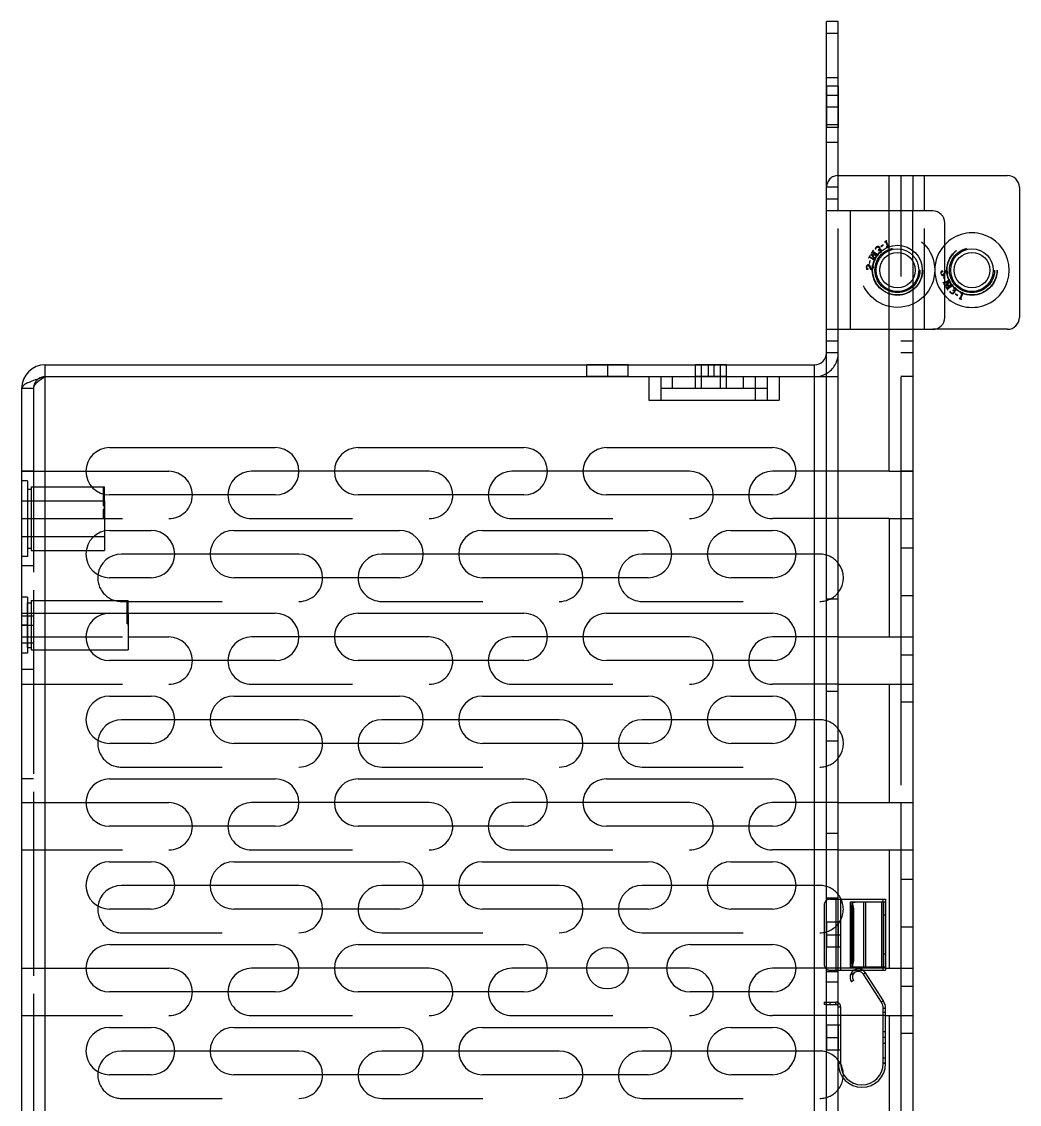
# Model space of a CAD drawing. Header units: millimetres. Extents: x 0 to 8948, y -1340 to 1100.
# Drawn here: x 168.6 to 252.9, y 637.1 to 728.6 of the extents above; entities that cross this region are included whole.
import ezdxf

# ---------------------------------------------------------------- set-up
doc = ezdxf.new("R2010")
doc.units = ezdxf.units.MM
doc.header["$LTSCALE"] = 85.25
doc.linetypes.add('HIDDEN', pattern=[0.2, 0.1, -0.1])
doc.layers.get('0').update_dxf_attribs({"linetype": 'CONTINUOUS'})
doc.layers.add('02___PRT_ALL_AXES', color=7, linetype='CONTINUOUS')
doc.layers.add('DEFAULT_2', color=8, linetype='HIDDEN')

msp = doc.modelspace()

# ---------------------------------------------------------------- linework, layer by layer
at = {"color": 3, "linetype": 'Continuous'}
for p, q in [((236.55, 473.114), (236.55, 728.614)), ((245.55, 712.614), (236.55, 712.614)), ((238.55, 712.614), (238.55, 702.614)), ((246.55, 703.614), (246.55, 711.614)), ((236.55, 702.614), (245.55, 702.614)), ((170.55, 699.614), (235.55, 699.614)), ((170.55, 489.614), (170.55, 698.614)), ((170.55, 698.614), (221.55, 698.614)), ((221.55, 698.614), (221.55, 696.614)), ((222.55, 698.614), (222.55, 696.614)), ((230.55, 696.614), (230.55, 698.614)), ((231.55, 698.614), (231.55, 696.614)), ((231.55, 698.614), (236.55, 698.614)), ((235.55, 552.369), (235.55, 698.614)), ((168.55, 697.614), (168.55, 490.614)), ((221.55, 696.614), (231.55, 696.614)), ((175.98, 692.614), (189.98, 692.614)), ((196.98, 692.614), (210.98, 692.614)), ((217.98, 692.614), (231.98, 692.614)), ((189.98, 688.614), (175.98, 688.614)), ((210.98, 688.614), (196.98, 688.614)), ((231.98, 688.614), (217.98, 688.614)), ((175.98, 685.614), (179.48, 685.614)), ((186.48, 685.614), (200.48, 685.614)), ((207.48, 685.614), (221.48, 685.614)), ((228.48, 685.614), (231.98, 685.614)), ((179.48, 681.614), (175.98, 681.614)), ((200.48, 681.614), (186.48, 681.614)), ((221.48, 681.614), (207.48, 681.614)), ((231.98, 681.614), (228.48, 681.614)), ((175.98, 678.614), (189.98, 678.614)), ((196.98, 678.614), (210.98, 678.614)), ((217.98, 678.614), (231.98, 678.614)), ((242.85, 676.614), (242.85, 672.614)), ((189.98, 674.614), (175.98, 674.614)), ((210.98, 674.614), (196.98, 674.614)), ((231.98, 674.614), (217.98, 674.614)), ((175.98, 671.614), (179.48, 671.614)), ((186.48, 671.614), (200.48, 671.614)), ((207.48, 671.614), (221.48, 671.614)), ((228.48, 671.614), (231.98, 671.614)), ((179.48, 667.614), (175.98, 667.614)), ((200.48, 667.614), (186.48, 667.614)), ((221.48, 667.614), (207.48, 667.614)), ((231.98, 667.614), (228.48, 667.614)), ((175.98, 664.614), (189.98, 664.614)), ((196.98, 664.614), (210.98, 664.614)), ((217.98, 664.614), (231.98, 664.614)), ((242.85, 662.614), (242.85, 658.614)), ((189.98, 660.614), (175.98, 660.614)), ((210.98, 660.614), (196.98, 660.614)), ((231.98, 660.614), (217.98, 660.614)), ((175.98, 657.614), (179.48, 657.614)), ((186.48, 657.614), (200.48, 657.614)), ((207.48, 657.614), (221.48, 657.614)), ((228.48, 657.614), (231.98, 657.614)), ((241.55, 654.454), (241.55, 648.454)), ((179.48, 653.614), (175.98, 653.614)), ((200.48, 653.614), (186.48, 653.614)), ((221.48, 653.614), (207.48, 653.614)), ((231.98, 653.614), (228.48, 653.614)), ((238.55, 654.187), (238.55, 648.721)), ((241.55, 654.204), (238.568, 654.204)), ((239.84, 654.204), (239.84, 648.704)), ((241.362, 654.204), (241.362, 648.704)), ((175.98, 650.614), (189.98, 650.614)), ((196.98, 650.614), (210.98, 650.614)), ((225.05, 650.614), (231.98, 650.614)), ((241.55, 648.704), (238.568, 648.704)), ((241.362, 645.85), (239.84, 648.231)), ((242.85, 648.614), (242.85, 644.614)), ((189.98, 646.614), (175.98, 646.614)), ((210.98, 646.614), (196.98, 646.614)), ((231.98, 646.614), (225.05, 646.614)), ((236.55, 645.554), (236.35, 645.554)), ((241.55, 640.554), (241.55, 645.204)), ((175.98, 643.614), (179.48, 643.614)), ((186.48, 643.614), (200.48, 643.614)), ((207.48, 643.614), (221.48, 643.614)), ((228.48, 643.614), (231.98, 643.614)), ((179.48, 639.614), (175.98, 639.614)), ((200.48, 639.614), (186.48, 639.614)), ((221.48, 639.614), (207.48, 639.614)), ((231.98, 639.614), (228.48, 639.614))]:
    msp.add_line(p, q, dxfattribs=at)
at = {"color": 7, "linetype": 'Continuous'}
for p, q in [((237.55, 728.614), (236.55, 728.614)), ((237.55, 712.614), (237.55, 728.614)), ((237.55, 727.614), (236.55, 727.614)), ((237.55, 715.614), (251.85, 715.614)), ((241.85, 712.614), (241.85, 715.614)), ((243.85, 715.614), (243.85, 712.614)), ((244.85, 712.614), (244.85, 715.614)), ((237.55, 714.614), (236.55, 714.614)), ((252.85, 714.614), (252.85, 703.614)), ((237.55, 713.614), (236.55, 713.614)), ((241.85, 706.293), (241.85, 708.935)), ((243.85, 708.358), (243.85, 706.871)), ((246.929, 706.776), (246.55, 706.548)), ((246.55, 706.517), (246.933, 706.748)), ((246.933, 706.748), (246.593, 706.26)), ((246.686, 707.244), (246.685, 707.256)), ((246.686, 707.244), (246.79, 707.251)), ((246.713, 706.307), (246.995, 706.713)), ((247.194, 706.383), (246.713, 706.307)), ((246.907, 706.859), (246.895, 706.852)), ((246.895, 706.852), (246.929, 706.776)), ((246.593, 706.26), (247.13, 706.346)), ((246.67, 706.17), (246.658, 706.162)), ((246.707, 706.129), (246.67, 706.17)), ((247.13, 706.346), (246.766, 706.127)), ((246.804, 705.947), (246.778, 706.021)), ((246.792, 705.939), (246.804, 705.947)), ((246.808, 706.07), (247.161, 706.283)), ((247.004, 705.815), (246.986, 705.808)), ((247.231, 706.271), (247.27, 706.229)), ((247.239, 705.925), (247.234, 705.905)), ((247.27, 706.229), (247.283, 706.236)), ((247.286, 706.101), (247.292, 706.083)), ((247.47, 705.614), (247.449, 705.581)), ((247.449, 705.581), (247.632, 705.467)), ((247.652, 705.5), (247.47, 705.614)), ((247.632, 705.467), (247.652, 705.5)), ((248.031, 705.658), (247.859, 705.244)), ((247.899, 705.656), (247.904, 705.635)), ((247.904, 705.635), (248.031, 705.658)), ((247.914, 705.221), (248.115, 705.703)), ((248.115, 705.703), (248.087, 705.714)), ((247.769, 705.234), (247.764, 705.22)), ((247.816, 705.223), (247.769, 705.234)), ((247.966, 705.152), (247.93, 705.175)), ((247.96, 705.139), (247.966, 705.152)), ((237.55, 608.614), (237.55, 702.614)), ((241.85, 690.614), (241.85, 702.614)), ((243.85, 702.614), (243.85, 690.614)), ((251.85, 702.614), (245.55, 702.614)), ((237.55, 701.614), (236.55, 701.614)), ((237.55, 700.614), (236.55, 700.614)), ((170.55, 698.614), (170.55, 699.614)), ((235.55, 698.614), (235.55, 699.614)), ((221.55, 698.614), (231.55, 698.614)), ((231.55, 697.614), (230.55, 697.614)), ((173.988, 690.614), (180.98, 690.614)), ((191.971, 690.614), (187.98, 690.614)), ((202.98, 690.614), (194.988, 690.614)), ((212.971, 690.614), (209.98, 690.614)), ((224.98, 690.614), (215.988, 690.614)), ((241.85, 690.614), (243.85, 690.614)), ((175.45, 689.308), (175.45, 689.296)), ((175.45, 689.308), (175.55, 689.308)), ((175.45, 689.296), (175.55, 689.296)), ((175.55, 688.666), (175.55, 689.314)), ((175.45, 688.973), (175.45, 688.881)), ((175.45, 688.973), (175.55, 688.973)), ((175.55, 688.965), (175.45, 688.965)), ((175.55, 688.921), (175.45, 688.921)), ((175.55, 688.908), (175.45, 688.908)), ((175.55, 688.905), (175.45, 688.905)), ((175.45, 688.881), (175.55, 688.881)), ((241.85, 686.614), (241.85, 676.614)), ((241.85, 686.614), (243.85, 686.614)), ((243.85, 686.614), (243.85, 617.228)), ((181.471, 683.614), (176.98, 683.614)), ((191.98, 683.614), (184.488, 683.614)), ((202.471, 683.614), (198.98, 683.614)), ((213.98, 683.614), (205.488, 683.614)), ((223.471, 683.614), (220.98, 683.614)), ((233.971, 683.614), (226.488, 683.614)), ((177.45, 678.359), (177.45, 678.276)), ((177.45, 678.359), (177.55, 678.359)), ((177.55, 678.341), (177.45, 678.341)), ((177.45, 678.276), (177.55, 678.276)), ((177.55, 677.614), (177.55, 678.614)), ((177.55, 676.614), (180.98, 676.614)), ((191.971, 676.614), (187.98, 676.614)), ((202.98, 676.614), (194.988, 676.614)), ((212.971, 676.614), (209.98, 676.614)), ((224.98, 676.614), (215.988, 676.614)), ((233.971, 676.614), (231.98, 676.614)), ((237.55, 676.614), (243.85, 676.614)), ((237.55, 672.614), (243.85, 672.614)), ((241.85, 672.614), (241.85, 662.614)), ((181.471, 669.614), (176.98, 669.614)), ((191.98, 669.614), (184.488, 669.614)), ((202.471, 669.614), (198.98, 669.614)), ((213.98, 669.614), (205.488, 669.614)), ((223.471, 669.614), (220.98, 669.614)), ((233.971, 669.614), (226.488, 669.614)), ((173.988, 662.614), (180.98, 662.614)), ((191.971, 662.614), (187.98, 662.614)), ((202.98, 662.614), (194.988, 662.614)), ((212.971, 662.614), (209.98, 662.614)), ((224.98, 662.614), (215.988, 662.614)), ((233.971, 662.614), (231.98, 662.614)), ((237.55, 662.614), (243.85, 662.614)), ((237.55, 658.614), (243.85, 658.614)), ((241.85, 658.614), (241.85, 648.614)), ((181.471, 655.614), (176.98, 655.614)), ((191.98, 655.614), (184.488, 655.614)), ((202.471, 655.614), (198.98, 655.614)), ((213.98, 655.614), (205.488, 655.614)), ((223.471, 655.614), (220.98, 655.614)), ((233.971, 655.614), (226.488, 655.614)), ((237.55, 654.454), (241.55, 654.454)), ((237.75, 654.454), (237.75, 648.454)), ((241.35, 654.204), (241.35, 654.454)), ((236.35, 653.954), (236.35, 648.954)), ((173.988, 648.614), (180.98, 648.614)), ((191.971, 648.614), (187.98, 648.614)), ((202.98, 648.614), (194.988, 648.614)), ((212.971, 648.614), (209.98, 648.614)), ((219.791, 648.614), (216.31, 648.614)), ((224.98, 648.614), (223.061, 648.614)), ((233.971, 648.614), (231.98, 648.614)), ((237.55, 648.454), (238.893, 648.454)), ((238.981, 648.276), (238.568, 648.012)), ((239.605, 648.454), (241.55, 648.454)), ((239.84, 648.231), (239.672, 648.123)), ((241.193, 645.742), (239.672, 648.123)), ((241.35, 648.454), (241.35, 648.704)), ((241.55, 648.614), (243.85, 648.614)), ((238.829, 647.585), (238.661, 647.477)), ((236.35, 645.754), (236.35, 645.554)), ((236.35, 645.754), (236.55, 645.754)), ((237.55, 645.354), (237.75, 645.354)), ((237.75, 645.354), (237.75, 640.554)), ((241.362, 645.85), (241.193, 645.742)), ((241.35, 640.554), (241.35, 645.204)), ((241.55, 645.204), (241.35, 645.204)), ((241.35, 644.614), (237.75, 644.614)), ((241.55, 644.614), (243.85, 644.614)), ((241.85, 644.614), (241.85, 634.614)), ((181.471, 641.614), (176.98, 641.614)), ((191.98, 641.614), (184.488, 641.614)), ((202.471, 641.614), (198.98, 641.614)), ((213.98, 641.614), (205.488, 641.614)), ((223.471, 641.614), (220.98, 641.614)), ((233.971, 641.614), (226.488, 641.614)), ((237.55, 640.554), (237.75, 640.554)), ((241.35, 641.054), (241.55, 641.054)), ((241.35, 640.621), (241.55, 640.621)), ((241.55, 640.554), (241.35, 640.554))]:
    msp.add_line(p, q, dxfattribs=at)
for centre, radius in [((242.55, 707.614), 1.8), ((248.85, 707.614), 1.8), ((242.55, 707.614), 1.5), ((248.85, 707.614), 1.5)]:
    msp.add_circle(centre, radius, dxfattribs=at)
for centre, radius, start, end in [((251.85, 714.614), 1, 0, 90), ((248.85, 707.614), 3.15, 222.95825, 137.04274), ((248.469, 707.047), 1.438, 207.53662, 211.08982), ((251.85, 703.614), 1, 270, 360), ((170.55, 697.614), 1, 90, 125.03149), ((235.55, 700.614), 2, 271.54103, 300), ((180.98, 688.614), 2, 0, 90), ((187.98, 688.614), 2, 90, 180), ((202.98, 688.614), 2, 0, 90), ((209.98, 688.614), 2, 90, 180), ((224.98, 688.614), 2, 0, 90), ((176.98, 681.614), 2, 90, 172.45665), ((191.98, 681.614), 2, 0, 90), ((198.98, 681.614), 2, 90, 180), ((213.98, 681.614), 2, 0, 90), ((220.98, 681.614), 2, 90, 180), ((235.98, 681.614), 2, 321.87082, 38.12918), ((180.98, 674.614), 2, 0, 90), ((187.98, 674.614), 2, 90, 180), ((202.98, 674.614), 2, 0, 90), ((209.98, 674.614), 2, 90, 180), ((224.98, 674.614), 2, 0, 90), ((231.98, 674.614), 2, 90, 180), ((176.98, 667.614), 2, 90, 172.45665), ((191.98, 667.614), 2, 0, 90), ((198.98, 667.614), 2, 90, 180), ((213.98, 667.614), 2, 0, 90), ((220.98, 667.614), 2, 90, 180), ((235.98, 667.614), 2, 321.87082, 38.12918), ((180.98, 660.614), 2, 0, 90), ((187.98, 660.614), 2, 90, 180), ((202.98, 660.614), 2, 0, 90), ((209.98, 660.614), 2, 90, 180), ((224.98, 660.614), 2, 0, 90), ((231.98, 660.614), 2, 90, 180), ((176.98, 653.614), 2, 90, 172.45665), ((191.98, 653.614), 2, 0, 90), ((198.98, 653.614), 2, 90, 180), ((213.98, 653.614), 2, 0, 90), ((220.98, 653.614), 2, 90, 180), ((236.85, 653.954), 0.5, 126.98741, 180), ((235.98, 653.614), 2, 24.89222, 38.12918), ((236.85, 648.954), 0.5, 180, 233.01259), ((180.98, 646.614), 2, 0, 90), ((187.98, 646.614), 2, 90, 180), ((202.98, 646.614), 2, 0, 90), ((209.98, 646.614), 2, 90, 180), ((224.98, 646.614), 2, 0, 90), ((231.98, 646.614), 2, 90, 180), ((239.25, 647.854), 0.5, 32.57236, 212.57236), ((237.35, 645.354), 0.4, 0, 59.64444), ((240.35, 645.204), 1, 0, 32.57236), ((176.98, 639.614), 2, 90, 172.45665), ((191.98, 639.614), 2, 0, 90), ((198.98, 639.614), 2, 90, 180), ((213.98, 639.614), 2, 0, 90), ((220.98, 639.614), 2, 90, 180), ((239.55, 640.554), 1.8, 180, 360), ((235.98, 639.614), 2, 2.41313, 27.43654), ((235.98, 639.614), 2, 321.87082, 352.55613)]:
    msp.add_arc(centre, radius, start, end, dxfattribs=at)
at = {"color": 3, "linetype": 'Continuous'}
for centre, radius, start, end in [((245.55, 711.614), 1, 0, 90), ((245.55, 703.614), 1, 270, 360), ((235.55, 700.614), 1, 270, 360), ((170.55, 697.614), 2, 90, 180), ((175.98, 690.614), 2, 90, 270), ((189.98, 690.614), 2, 270, 90), ((196.98, 690.614), 2, 90, 270), ((210.98, 690.614), 2, 270, 90), ((217.98, 690.614), 2, 90, 270), ((231.98, 690.614), 2, 270, 90), ((175.98, 683.614), 2, 90, 270), ((179.48, 683.614), 2, 270, 90), ((186.48, 683.614), 2, 90, 270), ((200.48, 683.614), 2, 270, 90), ((207.48, 683.614), 2, 90, 270), ((221.48, 683.614), 2, 270, 90), ((228.48, 683.614), 2, 90, 270), ((231.98, 683.614), 2, 270, 90), ((175.98, 676.614), 2, 90, 270), ((189.98, 676.614), 2, 270, 90), ((196.98, 676.614), 2, 90, 270), ((210.98, 676.614), 2, 270, 90), ((217.98, 676.614), 2, 90, 270), ((231.98, 676.614), 2, 270, 90), ((175.98, 669.614), 2, 90, 270), ((179.48, 669.614), 2, 270, 90), ((186.48, 669.614), 2, 90, 270), ((200.48, 669.614), 2, 270, 90), ((207.48, 669.614), 2, 90, 270), ((221.48, 669.614), 2, 270, 90), ((228.48, 669.614), 2, 90, 270), ((231.98, 669.614), 2, 270, 90), ((175.98, 662.614), 2, 90, 270), ((189.98, 662.614), 2, 270, 90), ((196.98, 662.614), 2, 90, 270), ((210.98, 662.614), 2, 270, 90), ((217.98, 662.614), 2, 90, 270), ((231.98, 662.614), 2, 270, 90), ((175.98, 655.614), 2, 90, 270), ((179.48, 655.614), 2, 270, 90), ((186.48, 655.614), 2, 90, 270), ((200.48, 655.614), 2, 270, 90), ((207.48, 655.614), 2, 90, 270), ((221.48, 655.614), 2, 270, 90), ((228.48, 655.614), 2, 90, 270), ((231.98, 655.614), 2, 270, 90), ((175.98, 648.614), 2, 90, 270), ((189.98, 648.614), 2, 270, 90), ((196.98, 648.614), 2, 90, 270), ((210.98, 648.614), 2, 270, 90), ((225.05, 648.614), 2, 90, 270), ((231.98, 648.614), 2, 270, 90), ((239.25, 647.854), 0.7, 32.57236, 212.57236), ((240.35, 645.204), 1.2, 0, 32.57236), ((175.98, 641.614), 2, 90, 270), ((179.48, 641.614), 2, 270, 90), ((186.48, 641.614), 2, 90, 270), ((200.48, 641.614), 2, 270, 90), ((207.48, 641.614), 2, 90, 270), ((221.48, 641.614), 2, 270, 90), ((228.48, 641.614), 2, 90, 270), ((231.98, 641.614), 2, 270, 90), ((239.55, 640.554), 2, 180, 360)]:
    msp.add_arc(centre, radius, start, end, dxfattribs=at)
at = {"color": 7, "linetype": 'Continuous'}
for points in [[(246.551, 707.297), (246.558, 707.314), (246.566, 707.332), (246.574, 707.353)], [(246.649, 707.55), (246.615, 707.546), (246.585, 707.531), (246.561, 707.504)], [(246.574, 707.353), (246.597, 707.412), (246.616, 707.451), (246.631, 707.471)], [(246.631, 707.471), (246.645, 707.491), (246.663, 707.501), (246.683, 707.503)], [(246.76, 707.512), (246.728, 707.542), (246.691, 707.554), (246.649, 707.55)], [(246.683, 707.503), (246.708, 707.506), (246.731, 707.498), (246.752, 707.478)], [(246.789, 707.399), (246.797, 707.33), (246.762, 707.283), (246.686, 707.256)], [(246.752, 707.478), (246.773, 707.458), (246.786, 707.431), (246.789, 707.399)], [(246.815, 707.387), (246.81, 707.44), (246.791, 707.482), (246.76, 707.512)], [(246.79, 707.251), (246.812, 707.289), (246.821, 707.334), (246.815, 707.387)], [(246.95, 706.783), (246.925, 706.824), (246.911, 706.85), (246.907, 706.859)], [(246.995, 706.713), (246.986, 706.725), (246.971, 706.749), (246.95, 706.783)], [(246.658, 706.162), (246.684, 706.121), (246.707, 706.085), (246.727, 706.052)], [(246.733, 706.113), (246.725, 706.113), (246.717, 706.118), (246.707, 706.129)], [(246.727, 706.052), (246.741, 706.028), (246.763, 705.99), (246.792, 705.939)], [(246.766, 706.127), (246.75, 706.117), (246.739, 706.113), (246.733, 706.113)], [(246.778, 706.021), (246.773, 706.031), (246.774, 706.04), (246.777, 706.046)], [(246.777, 706.046), (246.781, 706.053), (246.791, 706.06), (246.808, 706.07)], [(246.986, 705.808), (246.977, 705.798), (246.978, 705.782), (246.987, 705.76)], [(246.987, 705.76), (246.997, 705.738), (247.017, 705.713), (247.048, 705.685)], [(247.023, 705.808), (247.018, 705.813), (247.011, 705.815), (247.004, 705.815)], [(247.039, 705.772), (247.036, 705.789), (247.031, 705.801), (247.023, 705.808)], [(247.077, 705.686), (247.06, 705.702), (247.046, 705.731), (247.039, 705.772)], [(247.048, 705.685), (247.096, 705.642), (247.149, 705.621), (247.208, 705.623)], [(247.182, 705.656), (247.139, 705.651), (247.104, 705.662), (247.077, 705.686)], [(247.161, 706.283), (247.176, 706.292), (247.188, 706.296), (247.198, 706.294)], [(247.292, 705.715), (247.261, 705.681), (247.224, 705.661), (247.182, 705.656)], [(247.198, 706.294), (247.208, 706.292), (247.218, 706.285), (247.231, 706.271)], [(247.208, 705.623), (247.266, 705.625), (247.315, 705.648), (247.354, 705.692)], [(247.234, 705.905), (247.265, 705.904), (247.29, 705.897), (247.306, 705.882)], [(247.283, 706.236), (247.268, 706.257), (247.253, 706.28), (247.238, 706.305)], [(247.29, 705.922), (247.272, 705.924), (247.255, 705.925), (247.239, 705.925)], [(247.395, 706.128), (247.363, 706.13), (247.327, 706.121), (247.286, 706.101)], [(247.448, 705.948), (247.425, 705.922), (247.372, 705.914), (247.29, 705.922)], [(247.292, 706.083), (247.319, 706.096), (247.346, 706.101), (247.372, 706.097)], [(247.334, 705.806), (247.331, 705.774), (247.317, 705.744), (247.292, 705.715)], [(247.306, 705.882), (247.328, 705.863), (247.337, 705.837), (247.334, 705.806)], [(247.347, 705.902), (247.389, 705.898), (247.422, 705.899), (247.449, 705.904)], [(247.399, 705.802), (247.399, 705.842), (247.381, 705.875), (247.347, 705.902)], [(247.354, 705.692), (247.385, 705.726), (247.4, 705.763), (247.399, 705.802)], [(247.372, 706.097), (247.398, 706.093), (247.42, 706.084), (247.438, 706.068)], [(247.486, 706.088), (247.457, 706.113), (247.427, 706.126), (247.395, 706.128)], [(247.438, 706.068), (247.457, 706.051), (247.467, 706.031), (247.469, 706.009)], [(247.469, 706.009), (247.471, 705.987), (247.464, 705.966), (247.448, 705.948)], [(247.449, 705.904), (247.475, 705.909), (247.496, 705.92), (247.512, 705.938)], [(247.529, 706.009), (247.525, 706.039), (247.511, 706.065), (247.486, 706.088)], [(247.512, 705.938), (247.528, 705.955), (247.533, 705.979), (247.529, 706.009)], [(248.087, 705.714), (248.011, 705.685), (247.948, 705.665), (247.899, 705.656)], [(247.764, 705.22), (247.793, 705.21), (247.826, 705.197), (247.863, 705.182)], [(247.859, 705.244), (247.851, 705.225), (247.837, 705.218), (247.816, 705.223)], [(247.863, 705.182), (247.899, 705.167), (247.931, 705.153), (247.96, 705.139)], [(247.93, 705.175), (247.911, 705.187), (247.906, 705.201), (247.914, 705.221)]]:
    msp.add_open_spline(points, degree=3, dxfattribs=at)
at = {"color": 3, "linetype": 'Continuous'}
for points, knots in [([(169.976, 698.429), (169.784, 698.365), (169.435, 698.243), (169.032, 698.075), (168.784, 697.929), (168.631, 697.812), (168.55, 697.69), (168.55, 697.614)], [0, 0, 0, 0, 0.358974, 0.654126, 0.770894, 0.865748, 1, 1, 1, 1]), ([(170.55, 698.614), (170.406, 698.568), (170.214, 698.507), (170.023, 698.444), (169.976, 698.429)], [0, 0, 0, 0, 0.754218, 1, 1, 1, 1]), ([(238.568, 654.204), (238.564, 654.204), (238.553, 654.203), (238.55, 654.193), (238.55, 654.189)], [0, 0, 0, 0, 0.522737, 1, 1, 1, 1]), ([(238.55, 648.72), (238.55, 648.715), (238.553, 648.705), (238.564, 648.704), (238.568, 648.704)], [0, 0, 0, 0, 0.477267, 1, 1, 1, 1])]:
    msp.add_open_spline(points, degree=3, knots=knots, dxfattribs=at)
at = {"layer": '02___PRT_ALL_AXES', "color": 8, "linetype": 'HIDDEN'}
for p, q in [((236.55, 723.164), (236.55, 719.664)), ((237.55, 723.164), (236.55, 723.164)), ((237.55, 723.164), (237.55, 719.664)), ((236.55, 721.414), (237.55, 721.414)), ((237.55, 719.902), (236.55, 719.902)), ((237.55, 719.664), (236.55, 719.664)), ((237.55, 718.402), (236.55, 718.402)), ((216.3, 698.614), (216.3, 699.614)), ((219.8, 699.614), (216.301, 699.614)), ((218.05, 699.614), (218.05, 698.614)), ((219.8, 698.614), (219.8, 699.614)), ((225.5, 697.614), (225.5, 699.614)), ((228.1, 699.614), (225.501, 699.614)), ((226, 697.614), (226, 699.614)), ((226.55, 699.614), (226.55, 698.614)), ((227.05, 699.614), (227.05, 698.614)), ((227.6, 697.614), (227.6, 699.614)), ((228.1, 697.614), (228.1, 699.614)), ((219.8, 698.614), (216.301, 698.614)), ((228.1, 698.614), (225.5, 698.614)), ((228.1, 697.614), (225.5, 697.614)), ((168.55, 690.614), (168.55, 564.614)), ((169.55, 690.614), (168.55, 690.614)), ((169.55, 690.614), (169.55, 564.614)), ((237.55, 690.614), (233.971, 690.614)), ((243.85, 690.614), (242.85, 690.614)), ((169.35, 689.314), (174.47, 689.314)), ((168.55, 688.114), (175.55, 688.114)), ((175.55, 688.114), (175.55, 685.563)), ((168.55, 686.614), (169.55, 686.614)), ((237.55, 686.614), (231.98, 686.614)), ((242.85, 686.614), (243.85, 686.614)), ((168.55, 685.114), (175.55, 685.114)), ((169.35, 683.914), (174.01, 683.914)), ((242.85, 684.114), (242.85, 671.114)), ((243.85, 684.114), (242.85, 684.114)), ((243.85, 684.114), (243.85, 671.114)), ((169.55, 682.614), (168.55, 682.614)), ((242.85, 680.114), (243.85, 680.114)), ((169.05, 675.719), (169.05, 679.509)), ((169.05, 679.509), (169.35, 679.509)), ((169.35, 679.709), (169.35, 675.519)), ((169.35, 679.709), (177.45, 679.709)), ((168.55, 678.614), (177.55, 678.614)), ((169.55, 678.364), (168.55, 678.364)), ((177.55, 678.614), (177.55, 677.614)), ((168.55, 677.614), (169.55, 677.614)), ((168.55, 676.614), (177.55, 676.614)), ((168.55, 676.114), (169.55, 676.114)), ((169.05, 675.719), (169.35, 675.719)), ((169.35, 675.519), (174.315, 675.519)), ((242.85, 675.114), (243.85, 675.114)), ((169.55, 673.864), (168.55, 673.864)), ((243.85, 671.114), (242.85, 671.114)), ((169.55, 664.614), (168.55, 664.614)), ((242.85, 656.114), (242.85, 643.114)), ((243.85, 656.114), (242.85, 656.114)), ((243.85, 656.114), (243.85, 643.114)), ((236.55, 652.504), (236.55, 650.404)), ((237.75, 652.504), (236.55, 652.504)), ((237.55, 652.504), (237.55, 650.404)), ((237.75, 652.504), (237.75, 650.404)), ((242.85, 652.114), (243.85, 652.114)), ((236.55, 651.454), (237.75, 651.454)), ((237.75, 650.404), (236.55, 650.404)), ((242.85, 647.114), (243.85, 647.114)), ((236.55, 643.804), (236.55, 641.704)), ((237.75, 643.804), (236.55, 643.804)), ((237.55, 643.804), (237.55, 641.704)), ((237.75, 643.804), (237.75, 641.704)), ((236.55, 642.754), (237.55, 642.754)), ((243.85, 643.114), (242.85, 643.114)), ((237.75, 641.704), (236.55, 641.704))]:
    msp.add_line(p, q, dxfattribs=at)
at = {"layer": '02___PRT_ALL_AXES', "color": 7, "linetype": 'Continuous'}
for p, q in [((233.971, 690.614), (231.98, 690.614)), ((241.85, 690.614), (237.55, 690.614)), ((243.85, 690.614), (243.85, 686.614)), ((174.47, 689.314), (175.55, 689.314)), ((241.85, 686.614), (237.55, 686.614)), ((175.55, 685.563), (175.55, 683.914)), ((174.01, 683.914), (175.55, 683.914)), ((177.55, 677.614), (177.55, 675.519)), ((174.315, 675.519), (177.55, 675.519))]:
    msp.add_line(p, q, dxfattribs=at)
at = {"layer": '02___PRT_ALL_AXES', "color": 3, "linetype": 'Continuous'}
msp.add_line((242.85, 690.614), (242.85, 686.614), dxfattribs=at)
for centre, radius in [((242.55, 707.614), 2.1), ((218.05, 648.614), 1.75)]:
    msp.add_circle(centre, radius, dxfattribs=at)
at = {"layer": '02___PRT_ALL_AXES', "color": 8, "linetype": 'HIDDEN'}
msp.add_circle((248.85, 707.614), 2.1, dxfattribs=at)
at = {"layer": '02___PRT_ALL_AXES', "color": 7, "linetype": 'Continuous'}
msp.add_arc((231.98, 688.614), 2, 90, 180, dxfattribs=at)
at = {"layer": '02___PRT_ALL_AXES', "color": 8, "linetype": 'HIDDEN'}
msp.add_arc((231.98, 688.614), 2, 180, 270, dxfattribs=at)
at = {"layer": 'DEFAULT_2', "color": 8, "linetype": 'HIDDEN'}
for p, q in [((236.55, 723.902), (237.55, 723.902)), ((236.55, 722.402), (237.55, 722.402)), ((242.85, 715.614), (242.85, 690.614)), ((237.55, 702.614), (237.55, 712.614)), ((241.85, 708.935), (241.85, 712.614)), ((243.85, 708.358), (243.85, 712.614)), ((244.85, 702.614), (244.85, 712.614)), ((241.63, 710.054), (241.666, 710.076)), ((241.666, 710.076), (241.66, 710.09)), ((240.478, 709.207), (240.504, 709.281)), ((240.504, 709.281), (240.492, 709.289)), ((240.861, 708.945), (240.508, 709.158)), ((240.686, 709.42), (240.704, 709.414)), ((240.934, 709.323), (240.939, 709.304)), ((240.992, 709.145), (240.986, 709.127)), ((241.332, 709.761), (241.149, 709.647)), ((241.149, 709.647), (241.17, 709.614)), ((241.17, 709.614), (241.352, 709.728)), ((241.352, 709.728), (241.332, 709.761)), ((241.464, 710.008), (241.469, 709.995)), ((241.469, 709.995), (241.516, 710.005)), ((241.559, 709.985), (241.731, 709.57)), ((241.604, 709.593), (241.599, 709.572)), ((241.731, 709.57), (241.604, 709.593)), ((241.815, 709.526), (241.614, 710.008)), ((241.787, 709.514), (241.815, 709.526)), ((240.108, 708.652), (240.12, 708.644)), ((240.12, 708.644), (240.154, 708.683)), ((240.216, 708.416), (240.153, 708.21)), ((240.191, 708.198), (240.253, 708.405)), ((240.206, 708.77), (240.242, 708.846)), ((240.253, 708.405), (240.216, 708.416)), ((240.218, 708.7), (240.629, 708.453)), ((240.242, 708.846), (240.229, 708.854)), ((240.633, 708.481), (240.231, 708.723)), ((240.293, 708.968), (240.633, 708.481)), ((240.83, 708.883), (240.293, 708.968)), ((240.358, 709.066), (240.37, 709.059)), ((240.37, 709.059), (240.407, 709.1)), ((240.695, 708.515), (240.413, 708.921)), ((240.413, 708.921), (240.894, 708.846)), ((240.466, 709.102), (240.83, 708.883)), ((240.629, 708.453), (240.595, 708.377)), ((240.595, 708.377), (240.607, 708.369)), ((240.97, 709), (240.931, 708.957)), ((240.983, 708.992), (240.97, 709)), ((239.949, 707.71), (240.085, 707.706)), ((240.085, 707.706), (240.086, 707.718)), ((240.153, 708.21), (240.191, 708.198)), ((240.386, 707.984), (240.385, 707.973)), ((240.49, 707.977), (240.386, 707.984)), ((246.385, 707.523), (246.249, 707.518)), ((246.385, 707.523), (246.386, 707.51)), ((243.85, 706.871), (243.85, 702.614)), ((246.42, 706.584), (246.408, 706.576)), ((246.454, 706.546), (246.42, 706.584)), ((246.491, 707.03), (246.453, 707.018)), ((246.453, 707.018), (246.516, 706.812)), ((246.553, 706.824), (246.491, 707.03)), ((246.542, 706.382), (246.506, 706.459)), ((246.516, 706.812), (246.553, 706.824)), ((246.55, 706.548), (246.518, 706.528)), ((246.529, 706.375), (246.542, 706.382)), ((246.531, 706.505), (246.55, 706.517)), ((241.85, 702.614), (241.85, 706.293)), ((243.85, 701.614), (242.85, 701.614)), ((243.85, 700.614), (242.85, 700.614)), ((223.55, 697.614), (223.55, 698.614)), ((229.55, 697.614), (229.55, 698.614)), ((232.55, 698.614), (232.55, 696.614)), ((236.55, 698.614), (237.55, 698.614)), ((243.85, 698.614), (242.85, 698.614)), ((169.55, 697.614), (168.55, 697.614)), ((169.55, 697.614), (169.55, 490.614)), ((230.55, 697.614), (222.55, 697.614)), ((231.55, 696.614), (232.55, 696.614)), ((168.55, 690.614), (173.988, 690.614)), ((194.988, 690.614), (191.971, 690.614)), ((215.988, 690.614), (212.971, 690.614)), ((169.05, 689.814), (168.55, 689.814)), ((169.05, 689.814), (169.05, 683.414)), ((169.05, 689.114), (169.35, 689.114)), ((169.35, 689.314), (169.35, 683.914)), ((175.45, 689.312), (175.45, 689.308)), ((175.45, 689.312), (175.55, 689.312)), ((175.45, 689.3), (175.55, 689.3)), ((175.45, 689.296), (175.45, 688.973)), ((175.45, 689.254), (175.55, 689.254)), ((175.45, 689.225), (175.55, 689.225)), ((175.55, 689.201), (175.45, 689.201)), ((175.55, 689.002), (175.45, 689.002)), ((175.55, 688.998), (175.45, 688.998)), ((175.55, 688.996), (175.45, 688.996)), ((175.55, 688.893), (175.45, 688.893)), ((175.45, 688.881), (175.45, 687.697)), ((175.55, 688.869), (175.45, 688.869)), ((175.55, 688.867), (175.45, 688.867)), ((175.55, 688.824), (175.45, 688.824)), ((175.55, 688.805), (175.45, 688.805)), ((175.55, 688.745), (175.45, 688.745)), ((175.55, 688.733), (175.45, 688.733)), ((175.55, 688.693), (175.45, 688.693)), ((175.55, 688.676), (175.45, 688.676)), ((175.55, 688.635), (175.45, 688.635)), ((175.55, 688.6), (175.45, 688.6)), ((175.55, 688.588), (175.45, 688.588)), ((175.55, 688.549), (175.45, 688.549)), ((175.55, 688.548), (175.45, 688.548)), ((175.55, 688.534), (175.45, 688.534)), ((175.55, 688.515), (175.45, 688.515)), ((175.55, 688.505), (175.45, 688.505)), ((175.55, 688.495), (175.45, 688.495)), ((175.55, 688.475), (175.45, 688.475)), ((175.55, 688.464), (175.45, 688.464)), ((175.55, 688.461), (175.45, 688.461)), ((175.55, 688.459), (175.45, 688.459)), ((175.55, 688.454), (175.45, 688.454)), ((175.55, 688.433), (175.45, 688.433)), ((175.55, 688.4), (175.45, 688.4)), ((175.55, 688.399), (175.45, 688.399)), ((175.55, 688.383), (175.45, 688.383)), ((175.55, 688.37), (175.45, 688.37)), ((175.55, 688.366), (175.45, 688.366)), ((175.55, 688.346), (175.45, 688.346)), ((175.55, 688.332), (175.45, 688.332)), ((175.55, 688.332), (175.45, 688.332)), ((175.55, 688.324), (175.45, 688.324)), ((175.55, 688.288), (175.45, 688.288)), ((175.55, 688.285), (175.45, 688.285)), ((175.55, 688.274), (175.45, 688.274)), ((175.55, 688.274), (175.45, 688.274)), ((175.55, 688.256), (175.45, 688.256)), ((175.55, 688.255), (175.45, 688.255)), ((175.55, 688.209), (175.45, 688.209)), ((175.55, 688.184), (175.45, 688.184)), ((175.55, 688.179), (175.45, 688.179)), ((175.55, 688.175), (175.45, 688.175)), ((175.55, 688.143), (175.45, 688.143)), ((175.55, 688.141), (175.45, 688.141)), ((175.55, 688.126), (175.45, 688.126)), ((175.55, 688.11), (175.45, 688.11)), ((175.55, 688.105), (175.45, 688.105)), ((175.55, 688.089), (175.45, 688.089)), ((175.55, 688.083), (175.45, 688.083)), ((175.55, 688.082), (175.45, 688.082)), ((175.55, 686.614), (175.55, 688.666)), ((175.55, 688.078), (175.45, 688.078)), ((175.55, 688.06), (175.45, 688.06)), ((175.55, 688.027), (175.45, 688.027)), ((175.55, 688.017), (175.45, 688.017)), ((175.55, 688.003), (175.45, 688.003)), ((175.55, 687.997), (175.45, 687.997)), ((175.55, 687.983), (175.45, 687.983)), ((175.55, 687.936), (175.45, 687.936)), ((175.55, 687.931), (175.45, 687.931)), ((175.55, 687.907), (175.45, 687.907)), ((175.55, 687.897), (175.45, 687.897)), ((175.55, 687.883), (175.45, 687.883)), ((175.55, 687.873), (175.45, 687.873)), ((175.55, 687.848), (175.45, 687.848)), ((175.55, 687.844), (175.45, 687.844)), ((175.55, 687.797), (175.45, 687.797)), ((175.55, 687.763), (175.45, 687.763)), ((175.55, 687.702), (175.45, 687.702)), ((175.55, 687.697), (175.45, 687.697)), ((175.45, 687.375), (175.45, 686.62)), ((175.55, 687.375), (175.45, 687.375)), ((175.45, 687.364), (175.55, 687.364)), ((175.55, 687.352), (175.45, 687.352)), ((175.45, 687.245), (175.55, 687.245)), ((168.55, 686.614), (180.98, 686.614)), ((175.55, 686.765), (175.45, 686.765)), ((175.55, 686.644), (175.45, 686.644)), ((175.55, 686.62), (175.45, 686.62)), ((187.98, 686.614), (202.98, 686.614)), ((209.98, 686.614), (224.98, 686.614)), ((242.85, 686.614), (242.85, 676.614)), ((169.05, 684.114), (169.35, 684.114)), ((184.488, 683.614), (181.471, 683.614)), ((205.488, 683.614), (202.471, 683.614)), ((226.488, 683.614), (223.471, 683.614)), ((235.98, 683.614), (233.971, 683.614)), ((169.05, 683.414), (168.55, 683.414)), ((169.05, 679.989), (168.55, 679.989)), ((169.05, 679.989), (169.05, 675.239)), ((176.98, 679.614), (191.98, 679.614)), ((177.45, 679.709), (177.45, 678.359)), ((177.45, 679.685), (177.55, 679.685)), ((177.45, 679.664), (177.55, 679.664)), ((177.55, 679.612), (177.45, 679.612)), ((177.55, 679.596), (177.45, 679.596)), ((177.55, 679.592), (177.45, 679.592)), ((177.45, 679.165), (177.55, 679.165)), ((177.55, 679.143), (177.45, 679.143)), ((177.55, 679.11), (177.45, 679.11)), ((177.55, 679.104), (177.45, 679.104)), ((177.55, 679.084), (177.45, 679.084)), ((177.55, 679.08), (177.45, 679.08)), ((177.45, 679.076), (177.55, 679.076)), ((177.55, 679.076), (177.45, 679.076)), ((177.55, 679.059), (177.45, 679.059)), ((177.55, 678.996), (177.45, 678.996)), ((177.55, 678.992), (177.45, 678.992)), ((177.55, 678.964), (177.45, 678.964)), ((177.55, 678.962), (177.45, 678.962)), ((177.55, 678.953), (177.45, 678.953)), ((177.55, 678.95), (177.45, 678.95)), ((177.55, 678.938), (177.45, 678.938)), ((177.55, 678.936), (177.45, 678.936)), ((177.55, 678.935), (177.45, 678.935)), ((177.55, 678.933), (177.45, 678.933)), ((177.55, 678.614), (177.55, 679.685)), ((198.98, 679.614), (213.98, 679.614)), ((220.98, 679.614), (235.98, 679.614)), ((236.55, 679.834), (237.55, 679.834)), ((177.55, 678.928), (177.45, 678.928)), ((177.55, 678.904), (177.45, 678.904)), ((177.55, 678.897), (177.45, 678.897)), ((177.55, 678.893), (177.45, 678.893)), ((177.55, 678.885), (177.45, 678.885)), ((177.55, 678.873), (177.45, 678.873)), ((177.55, 678.869), (177.45, 678.869)), ((177.55, 678.867), (177.45, 678.867)), ((177.45, 678.852), (177.55, 678.852)), ((177.55, 678.849), (177.45, 678.849)), ((177.55, 678.84), (177.45, 678.84)), ((177.55, 678.832), (177.45, 678.832)), ((177.55, 678.816), (177.45, 678.816)), ((177.55, 678.814), (177.45, 678.814)), ((177.55, 678.78), (177.45, 678.78)), ((177.55, 678.772), (177.45, 678.772)), ((177.55, 678.766), (177.45, 678.766)), ((177.55, 678.748), (177.45, 678.748)), ((177.55, 678.735), (177.45, 678.735)), ((177.55, 678.727), (177.45, 678.727)), ((177.55, 678.725), (177.45, 678.725)), ((177.55, 678.724), (177.45, 678.724)), ((177.55, 678.722), (177.45, 678.722)), ((177.45, 678.713), (177.55, 678.713)), ((177.55, 678.71), (177.45, 678.71)), ((177.55, 678.708), (177.45, 678.708)), ((177.55, 678.655), (177.45, 678.655)), ((177.55, 678.64), (177.45, 678.64)), ((177.55, 678.555), (177.45, 678.555)), ((177.55, 678.553), (177.45, 678.553)), ((177.55, 678.525), (177.45, 678.525)), ((177.55, 678.485), (177.45, 678.485)), ((177.55, 678.457), (177.45, 678.457)), ((177.55, 678.455), (177.45, 678.455)), ((177.55, 678.453), (177.45, 678.453)), ((177.45, 678.453), (177.55, 678.453)), ((177.55, 678.448), (177.45, 678.448)), ((177.55, 678.437), (177.45, 678.437)), ((177.55, 678.428), (177.45, 678.428)), ((177.55, 678.423), (177.45, 678.423)), ((177.55, 678.393), (177.45, 678.393)), ((177.55, 678.353), (177.45, 678.353)), ((177.55, 678.351), (177.45, 678.351)), ((177.55, 678.346), (177.45, 678.346)), ((177.55, 678.337), (177.45, 678.337)), ((177.45, 678.335), (177.55, 678.335)), ((177.55, 678.335), (177.45, 678.335)), ((177.55, 678.296), (177.45, 678.296)), ((177.55, 678.291), (177.45, 678.291)), ((177.45, 678.276), (177.45, 677.741)), ((177.55, 678.266), (177.45, 678.266)), ((177.55, 678.255), (177.45, 678.255)), ((177.55, 678.239), (177.45, 678.239)), ((177.55, 678.235), (177.45, 678.235)), ((177.55, 678.223), (177.45, 678.223)), ((177.55, 678.173), (177.45, 678.173)), ((177.55, 678.162), (177.45, 678.162)), ((177.55, 678.157), (177.45, 678.157)), ((177.55, 678.146), (177.45, 678.146)), ((177.55, 678.102), (177.45, 678.102)), ((177.55, 678.096), (177.45, 678.096)), ((177.55, 678.084), (177.45, 678.084)), ((177.55, 678.054), (177.45, 678.054)), ((177.55, 678.052), (177.45, 678.052)), ((177.55, 678.041), (177.45, 678.041)), ((177.55, 678.036), (177.45, 678.036)), ((177.55, 678.033), (177.45, 678.033)), ((177.55, 678.023), (177.45, 678.023)), ((169.05, 677.614), (168.55, 677.614)), ((177.55, 677.982), (177.45, 677.982)), ((177.55, 677.966), (177.45, 677.966)), ((177.55, 677.962), (177.45, 677.962)), ((177.55, 677.959), (177.45, 677.959)), ((177.55, 677.943), (177.45, 677.943)), ((177.55, 677.92), (177.45, 677.92)), ((177.55, 677.907), (177.45, 677.907)), ((177.55, 677.905), (177.45, 677.905)), ((177.55, 677.902), (177.45, 677.902)), ((177.55, 677.891), (177.45, 677.891)), ((177.55, 677.862), (177.45, 677.862)), ((177.55, 677.861), (177.45, 677.861)), ((177.55, 677.852), (177.45, 677.852)), ((177.55, 677.846), (177.45, 677.846)), ((177.55, 677.845), (177.45, 677.845)), ((177.55, 677.822), (177.45, 677.822)), ((177.55, 677.81), (177.45, 677.81)), ((177.55, 677.775), (177.45, 677.775)), ((177.55, 677.772), (177.45, 677.772)), ((177.55, 677.745), (177.45, 677.745)), ((177.55, 677.741), (177.45, 677.741)), ((168.55, 676.614), (177.55, 676.614)), ((194.988, 676.614), (191.971, 676.614)), ((215.988, 676.614), (212.971, 676.614)), ((237.55, 676.614), (233.971, 676.614)), ((169.05, 675.239), (168.55, 675.239)), ((168.55, 672.614), (180.98, 672.614)), ((187.98, 672.614), (202.98, 672.614)), ((209.98, 672.614), (224.98, 672.614)), ((237.55, 672.614), (231.98, 672.614)), ((242.85, 672.614), (242.85, 662.614)), ((236.55, 672.034), (237.55, 672.034)), ((184.488, 669.614), (181.471, 669.614)), ((205.488, 669.614), (202.471, 669.614)), ((226.488, 669.614), (223.471, 669.614)), ((235.98, 669.614), (233.971, 669.614)), ((236.55, 667.834), (237.55, 667.834)), ((176.98, 665.614), (191.98, 665.614)), ((198.98, 665.614), (213.98, 665.614)), ((220.98, 665.614), (235.98, 665.614)), ((168.55, 662.614), (173.988, 662.614)), ((194.988, 662.614), (191.971, 662.614)), ((215.988, 662.614), (212.971, 662.614)), ((237.55, 662.614), (233.971, 662.614)), ((236.55, 660.034), (237.55, 660.034)), ((168.55, 658.614), (180.98, 658.614)), ((187.98, 658.614), (202.98, 658.614)), ((209.98, 658.614), (224.98, 658.614)), ((237.55, 658.614), (231.98, 658.614)), ((242.85, 658.614), (242.85, 648.614)), ((184.488, 655.614), (181.471, 655.614)), ((205.488, 655.614), (202.471, 655.614)), ((226.488, 655.614), (223.471, 655.614)), ((235.98, 655.614), (233.971, 655.614)), ((236.55, 654.554), (237.55, 654.554)), ((236.85, 654.454), (237.55, 654.454)), ((237.35, 654.454), (237.35, 648.454)), ((238.661, 653.704), (238.661, 649.204)), ((238.829, 653.704), (238.661, 653.704)), ((238.75, 654.146), (238.75, 648.763)), ((238.829, 653.704), (238.829, 649.204)), ((239.672, 654.204), (239.672, 648.704)), ((241.193, 654.204), (241.193, 648.704)), ((241.35, 654.204), (241.35, 648.704)), ((241.55, 653.104), (241.35, 653.104)), ((176.98, 651.614), (191.98, 651.614)), ((198.98, 651.614), (213.98, 651.614)), ((220.98, 651.614), (235.98, 651.614)), ((241.55, 649.804), (241.35, 649.804)), ((238.829, 649.204), (238.661, 649.204)), ((168.55, 648.614), (173.988, 648.614)), ((194.988, 648.614), (191.971, 648.614)), ((216.31, 648.614), (212.971, 648.614)), ((223.061, 648.614), (219.791, 648.614)), ((241.55, 648.614), (233.971, 648.614)), ((236.55, 648.354), (237.55, 648.354)), ((236.85, 648.454), (237.55, 648.454)), ((238.893, 648.454), (239.605, 648.454)), ((236.55, 647.454), (237.55, 647.454)), ((236.55, 645.754), (237.35, 645.754)), ((236.55, 645.554), (237.35, 645.554)), ((236.85, 645.754), (236.85, 645.554)), ((237.35, 645.554), (237.35, 645.754)), ((237.35, 645.554), (237.55, 645.554)), ((168.55, 644.614), (180.98, 644.614)), ((187.98, 644.614), (202.98, 644.614)), ((209.98, 644.614), (224.98, 644.614)), ((237.75, 644.614), (231.98, 644.614)), ((241.35, 644.904), (241.55, 644.904)), ((241.55, 644.614), (241.35, 644.614)), ((242.85, 644.614), (242.85, 634.614)), ((241.55, 643.254), (241.35, 643.254)), ((241.55, 642.754), (241.35, 642.754)), ((184.488, 641.614), (181.471, 641.614)), ((205.488, 641.614), (202.471, 641.614)), ((226.488, 641.614), (223.471, 641.614)), ((235.98, 641.614), (233.971, 641.614)), ((241.55, 642.254), (241.35, 642.254)), ((241.35, 640.604), (241.55, 640.604)), ((176.98, 637.614), (191.98, 637.614)), ((198.98, 637.614), (213.98, 637.614)), ((220.98, 637.614), (235.98, 637.614))]:
    msp.add_line(p, q, dxfattribs=at)
for centre, radius in [((242.55, 707.614), 3.15), ((242.55, 707.614), 2.125), ((242.55, 707.614), 1.9), ((248.85, 707.614), 2.125), ((248.85, 707.614), 1.9)]:
    msp.add_circle(centre, radius, dxfattribs=at)
for centre, radius, start, end in [((237.55, 714.614), 1, 90, 180), ((248.85, 707.614), 3.15, 137.04274, 222.95825), ((242.169, 708.181), 1.438, 148.91018, 152.46337), ((235.55, 700.614), 2, 300, 360), ((170.55, 697.614), 1, 125.03149, 180), ((235.55, 700.614), 2, 270, 271.54103), ((180.98, 688.614), 2, 270, 360), ((187.98, 688.614), 2, 180, 270), ((202.98, 688.614), 2, 270, 360), ((209.98, 688.614), 2, 180, 270), ((224.98, 688.614), 2, 270, 360), ((235.98, 681.614), 2, 38.12918, 90), ((176.98, 681.614), 2, 172.45665, 270), ((191.98, 681.614), 2, 270, 360), ((198.98, 681.614), 2, 180, 270), ((213.98, 681.614), 2, 270, 360), ((220.98, 681.614), 2, 180, 270), ((235.98, 681.614), 2, 270, 321.87082), ((180.98, 674.614), 2, 270, 360), ((187.98, 674.614), 2, 180, 270), ((202.98, 674.614), 2, 270, 360), ((209.98, 674.614), 2, 180, 270), ((224.98, 674.614), 2, 270, 360), ((231.98, 674.614), 2, 180, 270), ((235.98, 667.614), 2, 38.12918, 90), ((176.98, 667.614), 2, 172.45665, 270), ((191.98, 667.614), 2, 270, 360), ((198.98, 667.614), 2, 180, 270), ((213.98, 667.614), 2, 270, 360), ((220.98, 667.614), 2, 180, 270), ((235.98, 667.614), 2, 270, 321.87082), ((180.98, 660.614), 2, 270, 360), ((187.98, 660.614), 2, 180, 270), ((202.98, 660.614), 2, 270, 360), ((209.98, 660.614), 2, 180, 270), ((224.98, 660.614), 2, 270, 360), ((231.98, 660.614), 2, 180, 270), ((235.98, 653.614), 2, 38.12918, 90), ((235.98, 653.614), 2, 270, 24.89222), ((236.85, 653.954), 0.5, 90, 126.98741), ((176.98, 653.614), 2, 172.45665, 270), ((191.98, 653.614), 2, 270, 360), ((198.98, 653.614), 2, 180, 270), ((213.98, 653.614), 2, 270, 360), ((220.98, 653.614), 2, 180, 270), ((236.85, 648.954), 0.5, 233.01259, 270), ((180.98, 646.614), 2, 270, 360), ((187.98, 646.614), 2, 180, 270), ((202.98, 646.614), 2, 270, 360), ((209.98, 646.614), 2, 180, 270), ((224.98, 646.614), 2, 270, 360), ((231.98, 646.614), 2, 180, 270), ((237.35, 645.354), 0.4, 59.64444, 90), ((237.35, 645.354), 0.2, 0, 90), ((235.98, 639.614), 2, 27.43654, 90), ((176.98, 639.614), 2, 172.45665, 270), ((191.98, 639.614), 2, 270, 360), ((198.98, 639.614), 2, 180, 270), ((213.98, 639.614), 2, 270, 360), ((220.98, 639.614), 2, 180, 270), ((235.98, 639.614), 2, 352.55613, 2.41313), ((235.98, 639.614), 2, 270, 321.87082)]:
    msp.add_arc(centre, radius, start, end, dxfattribs=at)
for points in [[(241.563, 710.046), (241.526, 710.031), (241.493, 710.018), (241.464, 710.008)], [(241.66, 710.09), (241.631, 710.076), (241.599, 710.061), (241.563, 710.046)], [(241.614, 710.008), (241.606, 710.027), (241.611, 710.042), (241.63, 710.054)], [(240.427, 709.176), (240.407, 709.143), (240.384, 709.107), (240.358, 709.066)], [(240.492, 709.289), (240.463, 709.238), (240.441, 709.2), (240.427, 709.176)], [(240.477, 709.182), (240.474, 709.188), (240.473, 709.197), (240.478, 709.207)], [(240.508, 709.158), (240.491, 709.168), (240.481, 709.176), (240.477, 709.182)], [(240.687, 709.468), (240.678, 709.446), (240.677, 709.43), (240.686, 709.42)], [(240.748, 709.543), (240.717, 709.515), (240.697, 709.49), (240.687, 709.468)], [(240.704, 709.414), (240.711, 709.413), (240.718, 709.415), (240.723, 709.42)], [(240.723, 709.42), (240.731, 709.427), (240.736, 709.439), (240.739, 709.456)], [(240.739, 709.456), (240.746, 709.498), (240.76, 709.527), (240.777, 709.542)], [(240.908, 709.605), (240.849, 709.607), (240.796, 709.586), (240.748, 709.543)], [(240.777, 709.542), (240.804, 709.567), (240.839, 709.577), (240.882, 709.572)], [(240.882, 709.572), (240.924, 709.567), (240.961, 709.548), (240.992, 709.513)], [(241.054, 709.536), (241.015, 709.58), (240.966, 709.603), (240.908, 709.605)], [(241.006, 709.346), (240.99, 709.331), (240.965, 709.324), (240.934, 709.323)], [(240.939, 709.304), (240.955, 709.303), (240.972, 709.304), (240.99, 709.306)], [(240.986, 709.127), (241.027, 709.108), (241.063, 709.099), (241.095, 709.101)], [(240.99, 709.306), (241.072, 709.314), (241.125, 709.306), (241.148, 709.28)], [(240.992, 709.513), (241.017, 709.485), (241.031, 709.454), (241.034, 709.423)], [(241.072, 709.131), (241.046, 709.127), (241.019, 709.133), (240.992, 709.145)], [(241.034, 709.423), (241.037, 709.391), (241.028, 709.366), (241.006, 709.346)], [(241.047, 709.326), (241.081, 709.353), (241.099, 709.387), (241.099, 709.427)], [(241.149, 709.324), (241.122, 709.329), (241.089, 709.33), (241.047, 709.326)], [(241.099, 709.427), (241.1, 709.466), (241.085, 709.503), (241.054, 709.536)], [(241.138, 709.161), (241.12, 709.144), (241.098, 709.135), (241.072, 709.131)], [(241.095, 709.101), (241.127, 709.103), (241.157, 709.115), (241.186, 709.141)], [(241.169, 709.219), (241.167, 709.197), (241.157, 709.177), (241.138, 709.161)], [(241.148, 709.28), (241.164, 709.262), (241.171, 709.241), (241.169, 709.219)], [(241.212, 709.291), (241.196, 709.308), (241.175, 709.32), (241.149, 709.324)], [(241.186, 709.141), (241.211, 709.163), (241.225, 709.19), (241.229, 709.22)], [(241.229, 709.22), (241.233, 709.25), (241.228, 709.273), (241.212, 709.291)], [(241.516, 710.005), (241.537, 710.01), (241.551, 710.003), (241.559, 709.985)], [(241.599, 709.572), (241.648, 709.563), (241.711, 709.544), (241.787, 709.514)], [(240.171, 708.752), (240.155, 708.725), (240.134, 708.691), (240.108, 708.652)], [(240.154, 708.683), (240.169, 708.7), (240.18, 708.709), (240.188, 708.71)], [(240.229, 708.854), (240.212, 708.822), (240.193, 708.788), (240.171, 708.752)], [(240.188, 708.71), (240.195, 708.711), (240.205, 708.708), (240.218, 708.7)], [(240.231, 708.723), (240.206, 708.738), (240.199, 708.753), (240.206, 708.77)], [(240.407, 709.1), (240.417, 709.11), (240.425, 709.115), (240.433, 709.116)], [(240.433, 709.116), (240.439, 709.116), (240.45, 709.111), (240.466, 709.102)], [(240.607, 708.369), (240.611, 708.379), (240.625, 708.404), (240.65, 708.445)], [(240.65, 708.445), (240.671, 708.48), (240.686, 708.503), (240.695, 708.515)], [(240.898, 708.934), (240.888, 708.932), (240.876, 708.936), (240.861, 708.945)], [(240.931, 708.957), (240.918, 708.944), (240.908, 708.936), (240.898, 708.934)], [(240.938, 708.923), (240.953, 708.948), (240.968, 708.971), (240.983, 708.992)], [(239.924, 707.875), (239.917, 707.816), (239.926, 707.761), (239.949, 707.71)], [(239.986, 708.017), (239.951, 707.985), (239.931, 707.938), (239.924, 707.875)], [(239.982, 707.785), (239.956, 707.818), (239.946, 707.853), (239.95, 707.891)], [(239.95, 707.891), (239.954, 707.927), (239.967, 707.955), (239.991, 707.978)], [(240.086, 707.718), (240.042, 707.729), (240.007, 707.751), (239.982, 707.785)], [(240.114, 708.057), (240.064, 708.063), (240.02, 708.049), (239.986, 708.017)], [(239.991, 707.978), (240.015, 708), (240.042, 708.009), (240.071, 708.006)], [(240.071, 708.006), (240.098, 708.003), (240.119, 707.991), (240.135, 707.969)], [(240.209, 708.008), (240.19, 708.036), (240.158, 708.053), (240.114, 708.057)], [(240.135, 707.969), (240.151, 707.947), (240.168, 707.914), (240.187, 707.866)], [(240.187, 707.866), (240.213, 707.799), (240.237, 707.753), (240.261, 707.725)], [(240.274, 707.876), (240.25, 707.936), (240.229, 707.98), (240.209, 708.008)], [(240.261, 707.725), (240.285, 707.697), (240.315, 707.682), (240.349, 707.678)], [(240.331, 707.757), (240.316, 707.777), (240.297, 707.817), (240.274, 707.876)], [(240.383, 707.725), (240.363, 707.727), (240.345, 707.737), (240.331, 707.757)], [(240.349, 707.678), (240.391, 707.674), (240.428, 707.686), (240.46, 707.717)], [(240.452, 707.751), (240.431, 707.731), (240.408, 707.722), (240.383, 707.725)], [(240.385, 707.973), (240.462, 707.946), (240.497, 707.898), (240.489, 707.83)], [(240.489, 707.83), (240.486, 707.797), (240.473, 707.77), (240.452, 707.751)], [(240.46, 707.717), (240.491, 707.746), (240.51, 707.788), (240.515, 707.842)], [(240.515, 707.842), (240.521, 707.894), (240.512, 707.94), (240.49, 707.977)], [(246.249, 707.518), (246.226, 707.467), (246.217, 707.412), (246.224, 707.353)], [(246.224, 707.353), (246.231, 707.29), (246.251, 707.243), (246.286, 707.211)], [(246.25, 707.337), (246.246, 707.375), (246.256, 707.41), (246.282, 707.444)], [(246.291, 707.251), (246.267, 707.273), (246.254, 707.302), (246.25, 707.337)], [(246.282, 707.444), (246.307, 707.478), (246.342, 707.5), (246.386, 707.51)], [(246.487, 707.363), (246.468, 707.315), (246.451, 707.281), (246.435, 707.259)], [(246.55, 707.49), (246.53, 707.461), (246.509, 707.419), (246.487, 707.363)], [(246.509, 707.221), (246.522, 707.239), (246.536, 707.264), (246.551, 707.297)], [(246.561, 707.504), (246.557, 707.499), (246.554, 707.495), (246.55, 707.49)], [(246.286, 707.211), (246.32, 707.179), (246.364, 707.166), (246.414, 707.171)], [(246.371, 707.222), (246.342, 707.219), (246.315, 707.229), (246.291, 707.251)], [(246.435, 707.259), (246.419, 707.237), (246.398, 707.225), (246.371, 707.222)], [(246.408, 706.576), (246.434, 706.537), (246.455, 706.503), (246.471, 706.477)], [(246.414, 707.171), (246.458, 707.176), (246.49, 707.193), (246.509, 707.221)], [(246.488, 706.518), (246.48, 706.519), (246.469, 706.529), (246.454, 706.546)], [(246.471, 706.477), (246.493, 706.441), (246.512, 706.407), (246.529, 706.375)], [(246.518, 706.528), (246.505, 706.52), (246.495, 706.517), (246.488, 706.518)], [(246.506, 706.459), (246.499, 706.475), (246.506, 706.49), (246.531, 706.505)]]:
    msp.add_open_spline(points, degree=3, dxfattribs=at)
for points, knots in [([(170.55, 698.614), (170.422, 698.532), (170.176, 698.375), (169.796, 698.1), (169.55, 697.807), (169.55, 697.614)], [0, 0, 0, 0, 0.316085, 0.599304, 1, 1, 1, 1]), ([(238.55, 654.189), (238.551, 654.181), (238.556, 654.16), (238.57, 654.124), (238.589, 654.075), (238.61, 654.016), (238.63, 653.946), (238.653, 653.842), (238.661, 653.76), (238.661, 653.704)], [0, 0, 0, 0, 0.048777, 0.126631, 0.232204, 0.360894, 0.50706, 0.665315, 1, 1, 1, 1]), ([(238.75, 654.147), (238.75, 654.155), (238.752, 654.169), (238.764, 654.187), (238.785, 654.196), (238.825, 654.203), (238.892, 654.204), (238.949, 654.204), (238.981, 654.204)], [0, 0, 0, 0, 0.085825, 0.158361, 0.239652, 0.343146, 0.626359, 1, 1, 1, 1]), ([(238.829, 653.704), (238.829, 653.75), (238.822, 653.839), (238.797, 653.962), (238.77, 654.052), (238.754, 654.111), (238.751, 654.136), (238.75, 654.147)], [0, 0, 0, 0, 0.304966, 0.591282, 0.833148, 0.927348, 1, 1, 1, 1]), ([(238.661, 649.204), (238.661, 649.148), (238.653, 649.066), (238.63, 648.962), (238.61, 648.893), (238.589, 648.833), (238.57, 648.785), (238.556, 648.748), (238.551, 648.728), (238.55, 648.72)], [0, 0, 0, 0, 0.334684, 0.492938, 0.639104, 0.767793, 0.873367, 0.951222, 1, 1, 1, 1]), ([(238.75, 648.761), (238.751, 648.772), (238.754, 648.797), (238.77, 648.857), (238.797, 648.946), (238.822, 649.069), (238.829, 649.158), (238.829, 649.204)], [0, 0, 0, 0, 0.072654, 0.166856, 0.40872, 0.695035, 1, 1, 1, 1]), ([(238.981, 648.704), (238.949, 648.704), (238.892, 648.704), (238.825, 648.705), (238.785, 648.712), (238.764, 648.722), (238.752, 648.74), (238.75, 648.754), (238.75, 648.761)], [0, 0, 0, 0, 0.373642, 0.656853, 0.760346, 0.841637, 0.914173, 1, 1, 1, 1])]:
    msp.add_open_spline(points, degree=3, knots=knots, dxfattribs=at)

doc.saveas('drawing.dxf')
